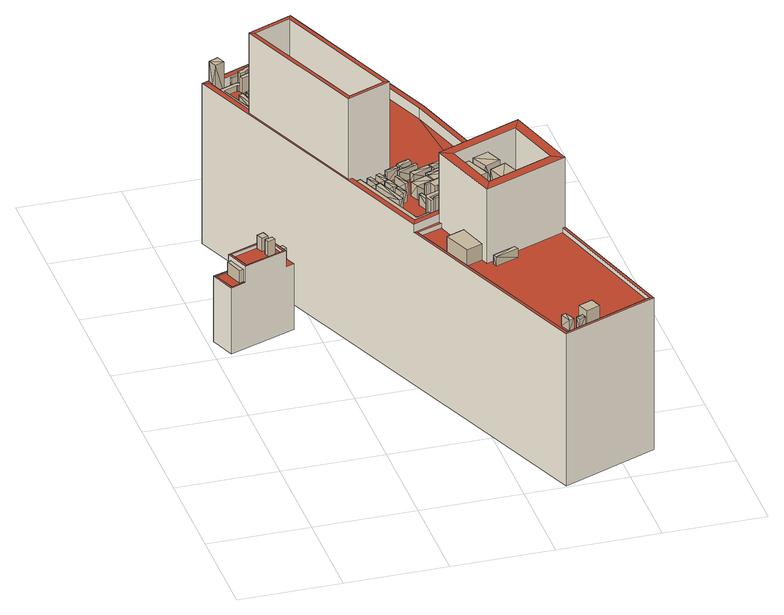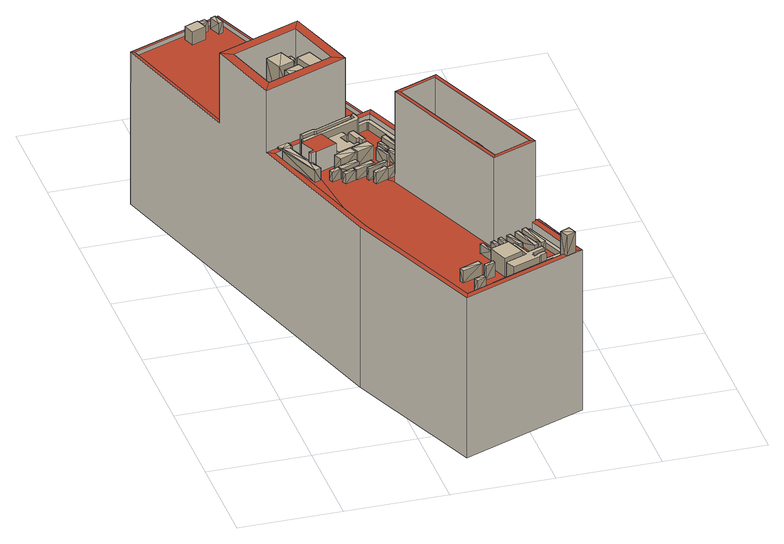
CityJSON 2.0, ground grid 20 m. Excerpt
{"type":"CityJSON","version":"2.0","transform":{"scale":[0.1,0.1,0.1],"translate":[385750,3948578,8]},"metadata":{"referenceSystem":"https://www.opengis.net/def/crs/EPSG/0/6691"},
"CityObjects":{
"building1":{"type":"Building","attributes":{"延べ面積換算係数":"1","大字・町コード":"1","町・丁目コード":"3","13+区市町村コード+大字・町コード+町・丁目コード":"13103001003","class":"3002","usage":"402","measuredHeight":15.8,"storeysAboveGround":5,"storeysBelowGround":1,"RiverFloodingRiskAttribute.description":"10","RiverFloodingRiskAttribute.rank":"1","RiverFloodingRiskAttribute.depth":0.32,"RiverFloodingRiskAttribute.adminType":"2","RiverFloodingRiskAttribute.scale":"2","BuildingDetailAttribute.buildingRoofEdgeArea":74.32,"BuildingDetailAttribute.fireproofStructureType":"1001","BuildingDetailAttribute.urbanPlanType":"21","BuildingDetailAttribute.areaClassificationType":"22","BuildingDetailAttribute.districtsAndZonesType":"10","BuildingDetailAttribute.landUseType":"212","BuildingDetailAttribute.detailedUsage":"1242","BuildingDetailAttribute.specifiedBuildingCoverageRate":80,"BuildingDetailAttribute.specifiedFloorAreaRate":500,"BuildingDetailAttribute.surveyYear":2021,"BuildingIDAttribute.prefecture":"13","BuildingIDAttribute.city":"13103"},"address":[{"country":"日本","locality":"東京都港区赤坂三丁目"}],"children":["building1-1"],"geometry":[{"type":"Solid","lod":"2","boundaries":[[[[0,1,2,3]],[[4,5,6,7]],[[8,9,10,11]],[[12,13,14,15]],[[16,17,18,19]],[[20,21,22,23]],[[24,25,26,27]],[[27,7,6,24]],[[9,20,23,10]],[[28,29,30,31]],[[21,8,11,22]],[[16,19,20,9]],[[22,15,14,23]],[[31,30,27,26]],[[19,18,21,20]],[[1,13,12,2]],[[18,17,8,21]],[[29,28,4,7]],[[10,23,14,13,1,0,6,5]],[[22,11,25,24,3,2,12,15]],[[3,24,6,0]],[[30,29,7,27]],[[17,16,9,8]],[[10,5,4,28,31,26,25,11]]]],"semantics":{"surfaces":[{"type":"GroundSurface"},{"type":"RoofSurface"},{"type":"WallSurface"}],"values":[[0,1,1,1,1,1,1,1,1,1,1,2,2,2,2,2,2,2,2,2,2,2,2,2]]}}]},
"building1-1":{"type":"BuildingInstallation","parents":["building1"],"geometry":[{"type":"MultiSurface","lod":"2","boundaries":[[[32,33,34,35]],[[36,37,38,39]],[[40,41,42,43]],[[44,45,46,47]],[[48,33,32,49]],[[34,33,48,50]],[[49,51,50,48]],[[49,32,35,51]],[[36,39,52,53]],[[54,37,36,53]],[[35,34,50,51]],[[55,54,53,52]],[[39,38,55,52]],[[55,38,37,54]],[[41,56,57,42]],[[58,45,44,59]],[[42,57,60,43]],[[45,58,61,46]],[[62,60,57,56]],[[59,63,61,58]],[[56,41,40,62]],[[59,44,47,63]],[[62,40,43,60]],[[63,47,46,61]]]}]},
"building2":{"type":"Building","attributes":{"延べ面積換算係数":"1","大字・町コード":"1","町・丁目コード":"3","13+区市町村コード+大字・町コード+町・丁目コード":"13103001003","class":"3002","usage":"401","measuredHeight":42.9,"storeysAboveGround":9,"storeysBelowGround":1,"RiverFloodingRiskAttribute.description":"10","RiverFloodingRiskAttribute.rank":"1","RiverFloodingRiskAttribute.depth":0.32,"RiverFloodingRiskAttribute.adminType":"2","RiverFloodingRiskAttribute.scale":"2","BuildingDetailAttribute.buildingRoofEdgeArea":1597.01,"BuildingDetailAttribute.fireproofStructureType":"1001","BuildingDetailAttribute.urbanPlanType":"21","BuildingDetailAttribute.areaClassificationType":"22","BuildingDetailAttribute.districtsAndZonesType":"10","BuildingDetailAttribute.landUseType":"212","BuildingDetailAttribute.detailedUsage":"1210","BuildingDetailAttribute.specifiedBuildingCoverageRate":80,"BuildingDetailAttribute.specifiedFloorAreaRate":700,"BuildingDetailAttribute.surveyYear":2021,"BuildingIDAttribute.prefecture":"13","BuildingIDAttribute.city":"13103"},"address":[{"country":"日本","locality":"東京都港区赤坂三丁目"}],"children":["building2-1","building2-2","building2-3"],"geometry":[{"type":"Solid","lod":"2","boundaries":[[[[64,65,66,67,68]],[[69,70,71,72,73,74]],[[75,76,77,78]],[[79,80,81,82,83,84,85,86]],[[87,88,89,90]],[[91,89,88,92]],[[93,94,95,96]],[[97,98,99,100,101,102]],[[103,104,105,106]],[[107,108,109,110,111,112,113,114]],[[115,116,117,118]],[[83,82,119,120,121,122,123,124]],[[125,126,124,123,127]],[[104,128,129,105]],[[128,130,131,129]],[[81,80,126,125]],[[132,131,130,133]],[[77,134,135,78]],[[135,134,136,137]],[[100,112,111,101]],[[138,91,92,139]],[[140,141,142,143,144,145,146,147]],[[90,138,139,87]],[[76,75,137,136]],[[98,97,114,113,148]],[[95,94,138,90]],[[108,77,76,109]],[[80,141,140,126]],[[91,138,94,93]],[[129,131,113,112,64,68]],[[86,143,142,79]],[[111,110,121,120]],[[109,76,136,122,121,110]],[[129,68,67,105]],[[65,100,99,66]],[[87,139,106,105,67,66,99,98]],[[125,127,107,114]],[[104,103,73,72]],[[96,95,90,89]],[[85,144,143,86]],[[113,131,132,148]],[[100,65,64,112]],[[89,91,93,96]],[[118,117,135,137]],[[102,101,119,82]],[[79,142,141,80]],[[97,102,82,81]],[[84,145,144,85]],[[122,136,134,123]],[[106,139,92,74,73,103]],[[70,69,133,130]],[[116,115,75,78]],[[115,118,137,75]],[[71,70,130,128]],[[117,116,78,135]],[[101,111,120,119]],[[88,148,132,133,69,74,92]],[[81,125,114,97]],[[72,71,128,104]],[[124,147,146,83]],[[87,98,148,88]],[[83,146,145,84]],[[127,123,134,77,108,107]],[[126,140,147,124]]]],"semantics":{"surfaces":[{"type":"GroundSurface"},{"type":"RoofSurface"},{"type":"WallSurface"}],"values":[[0,1,1,1,1,1,1,1,1,1,1,1,1,1,1,1,1,1,1,1,1,1,1,1,1,2,2,2,2,2,2,2,2,2,2,2,2,2,2,2,2,2,2,2,2,2,2,2,2,2,2,2,2,2,2,2,2,2,2,2,2,2,2,2]]}}]},
"building2-1":{"type":"BuildingInstallation","parents":["building2"],"geometry":[{"type":"MultiSurface","lod":"2","boundaries":[[[149,150,151]],[[152,149,151]],[[153,149,152]],[[154,153,152]],[[155,156,157]],[[158,155,157]],[[159,160,161]],[[162,159,161]],[[163,164,165]],[[166,163,165]],[[167,168,169]],[[170,167,169]],[[171,172,173]],[[174,171,173]],[[175,176,177]],[[178,175,177]],[[179,180,181]],[[182,179,181]],[[183,184,185]],[[186,183,185]],[[187,188,189]],[[190,187,189]],[[191,192,193]],[[194,191,193]],[[191,194,195]],[[196,191,195]],[[197,195,193]],[[193,195,194]],[[198,187,190]],[[199,198,190]],[[192,200,197]],[[193,192,197]],[[201,199,190]],[[189,201,190]],[[200,196,195]],[[197,200,195]],[[188,202,201]],[[189,188,201]],[[202,198,199]],[[201,202,199]],[[203,204,205]],[[206,203,205]],[[207,208,204]],[[203,207,204]],[[204,208,209]],[[205,204,209]],[[210,206,205]],[[209,210,205]],[[207,210,209]],[[208,207,209]],[[211,212,213]],[[214,211,213]],[[211,214,215]],[[216,211,215]],[[214,213,217]],[[215,214,217]],[[212,218,217]],[[213,212,217]],[[218,216,215]],[[217,218,215]],[[219,220,221]],[[222,219,221]],[[222,221,223]],[[224,222,223]],[[220,225,221]],[[221,225,223]],[[226,225,220]],[[219,226,220]],[[224,223,225]],[[226,224,225]],[[227,228,229]],[[230,227,229]],[[231,232,233]],[[234,231,233]],[[235,230,229]],[[236,235,229]],[[237,236,228]],[[228,236,229]],[[227,238,237]],[[228,227,237]],[[239,240,232]],[[231,239,232]],[[234,241,239]],[[231,234,239]],[[238,235,236]],[[237,238,236]],[[234,233,242]],[[241,234,242]],[[242,240,239]],[[241,242,239]],[[243,244,245]],[[246,243,245]],[[246,245,247]],[[248,246,247]],[[249,248,247]],[[250,249,247]],[[251,252,253]],[[251,254,252]],[[251,250,254]],[[249,250,251]],[[255,256,244]],[[243,255,244]],[[251,253,257]],[[258,251,257]],[[255,259,260]],[[256,255,260]],[[261,252,254]],[[262,261,254]],[[263,264,265]],[[266,263,265]],[[150,267,268]],[[151,150,268]],[[261,262,269]],[[270,261,269]],[[271,263,266]],[[272,271,266]],[[273,274,275]],[[276,273,275]],[[151,268,152]],[[152,268,154]],[[277,276,275]],[[278,277,275]],[[265,279,266]],[[266,279,272]],[[267,153,154]],[[268,267,154]],[[264,280,279]],[[265,264,279]],[[256,260,244]],[[244,260,245]],[[250,247,245]],[[281,282,260]],[[281,283,284]],[[283,285,284]],[[282,269,262]],[[262,254,250]],[[281,284,282]],[[250,245,260]],[[282,262,260]],[[250,260,262]],[[274,286,278]],[[275,274,278]],[[287,288,289]],[[290,287,289]],[[258,260,259]],[[258,281,260]],[[258,291,281]],[[257,291,258]],[[292,293,294]],[[295,292,294]],[[156,296,297]],[[157,156,297]],[[298,277,278]],[[286,298,278]],[[292,299,300]],[[293,292,300]],[[270,269,282]],[[301,270,282]],[[302,287,290]],[[303,302,290]],[[289,304,303]],[[290,289,303]],[[305,158,297]],[[297,158,157]],[[301,282,284]],[[306,301,284]],[[307,304,289]],[[288,307,289]],[[308,305,297]],[[296,308,297]],[[295,309,299]],[[292,295,299]],[[306,284,285]],[[310,306,285]],[[280,271,272]],[[279,280,272]],[[309,311,300]],[[299,309,300]],[[312,313,314]],[[315,312,314]],[[316,310,285]],[[283,316,285]],[[307,302,303]],[[304,307,303]],[[317,318,314]],[[313,317,314]],[[319,159,162]],[[320,319,162]],[[321,320,161]],[[161,320,162]],[[322,321,161]],[[160,322,161]],[[323,315,318]],[[318,315,314]],[[324,325,326]],[[327,324,326]],[[328,329,330]],[[331,328,330]],[[312,315,323]],[[332,312,323]],[[333,331,334]],[[334,331,330]],[[335,336,326]],[[325,335,326]],[[337,333,334]],[[338,337,334]],[[164,339,340]],[[165,164,340]],[[317,332,323]],[[318,317,323]],[[316,283,281]],[[291,316,281]],[[322,319,320]],[[321,322,320]],[[327,326,336]],[[341,327,336]],[[342,166,165]],[[340,342,165]],[[343,344,345]],[[346,343,345]],[[339,347,342]],[[340,339,342]],[[347,163,166]],[[342,347,166]],[[348,324,327]],[[341,348,327]],[[349,350,345]],[[344,349,345]],[[337,328,331]],[[333,337,331]],[[335,348,341]],[[336,335,341]],[[351,352,169]],[[168,351,169]],[[346,345,350]],[[353,346,350]],[[354,355,356]],[[357,354,356]],[[358,343,346]],[[353,358,346]],[[354,171,174]],[[355,354,174]],[[170,169,352]],[[359,170,352]],[[173,356,174]],[[174,356,355]],[[360,167,170]],[[359,360,170]],[[351,360,359]],[[352,351,359]],[[349,358,353]],[[350,349,353]],[[172,357,356]],[[173,172,356]],[[361,178,177]],[[362,361,177]],[[362,177,363]],[[363,177,176]],[[364,361,362]],[[363,364,362]],[[175,364,363]],[[176,175,363]],[[365,366,367]],[[368,365,367]],[[369,365,368]],[[370,369,368]],[[368,367,371]],[[370,368,371]],[[366,372,371]],[[367,366,371]],[[369,370,371]],[[372,369,371]],[[373,374,375]],[[376,373,375]],[[377,373,376]],[[378,377,376]],[[379,378,375]],[[375,378,376]],[[374,380,379]],[[375,374,379]],[[380,377,378]],[[379,380,378]],[[381,382,383]],[[384,381,383]],[[385,384,383]],[[386,385,383]],[[387,386,382]],[[382,386,383]],[[381,388,387]],[[382,381,387]],[[388,385,386]],[[387,388,386]],[[389,390,391]],[[392,389,391]],[[393,392,391]],[[394,393,391]],[[390,395,391]],[[391,395,394]],[[389,396,395]],[[390,389,395]],[[396,393,394]],[[395,396,394]],[[397,398,399]],[[400,397,399]],[[401,397,400]],[[402,401,400]],[[403,402,400]],[[399,403,400]],[[398,404,403]],[[399,398,403]],[[404,401,402]],[[403,404,402]],[[179,182,405]],[[406,179,405]],[[407,408,409]],[[410,407,409]],[[183,411,412]],[[184,183,412]],[[413,122,414]],[[415,413,414]],[[416,417,418]],[[419,416,418]],[[406,405,420]],[[421,406,420]],[[181,420,405]],[[182,181,405]],[[422,423,424]],[[425,422,424]],[[426,416,419]],[[427,426,419]],[[428,429,430]],[[431,428,430]],[[432,427,418]],[[418,427,419]],[[185,184,412]],[[433,185,412]],[[407,410,434]],[[435,407,434]],[[417,436,432]],[[418,417,432]],[[411,437,433]],[[412,411,433]],[[434,410,438]],[[438,410,409]],[[408,439,438]],[[409,408,438]],[[440,425,424]],[[441,440,424]],[[423,442,441]],[[424,423,441]],[[422,443,442]],[[423,422,442]],[[436,426,427]],[[432,436,427]],[[428,431,444]],[[445,428,444]],[[430,446,431]],[[431,446,444]],[[429,447,446]],[[430,429,446]],[[437,186,185]],[[433,437,185]],[[443,440,441]],[[442,443,441]],[[180,421,420]],[[181,180,420]],[[447,445,444]],[[446,447,444]],[[439,435,434]],[[438,439,434]],[[448,449,450]],[[451,448,450]],[[452,453,454]],[[452,450,453]],[[452,451,450]],[[455,451,452]],[[456,457,458]],[[459,456,458]],[[456,460,461]],[[457,456,461]],[[462,463,455]],[[452,462,455]],[[453,450,449]],[[464,453,449]],[[462,448,463]],[[462,449,448]],[[462,464,449]],[[465,464,462]],[[461,466,458]],[[457,461,458]],[[467,468,469]],[[470,467,469]],[[470,471,472]],[[467,470,472]],[[465,454,453]],[[464,465,453]],[[473,459,458]],[[466,473,458]],[[474,475,476]],[[477,474,476]],[[472,478,467]],[[467,478,468]],[[473,466,461]],[[460,473,461]],[[479,469,468]],[[478,479,468]],[[471,479,478]],[[472,471,478]],[[474,480,481]],[[475,474,481]],[[476,475,481]],[[482,476,481]],[[483,477,476]],[[482,483,476]],[[484,485,486]],[[487,484,486]],[[487,486,488]],[[489,487,488]],[[485,490,488]],[[486,485,488]],[[484,491,490]],[[485,484,490]],[[491,489,488]],[[490,491,488]],[[480,483,482]],[[481,480,482]],[[191,196,192]],[[192,196,200]],[[202,188,187]],[[198,202,187]],[[203,206,210]],[[207,203,210]],[[211,216,218]],[[212,211,218]],[[219,222,226]],[[226,222,224]],[[230,235,227]],[[227,235,238]],[[240,242,233]],[[232,240,233]],[[259,251,258]],[[259,249,251]],[[249,246,248]],[[255,243,259]],[[259,243,246]],[[259,246,249]],[[153,267,149]],[[149,267,150]],[[271,280,263]],[[263,280,264]],[[277,298,273]],[[276,277,273]],[[252,261,253]],[[261,257,253]],[[301,291,257]],[[310,316,306]],[[316,291,306]],[[270,301,261]],[[306,291,301]],[[261,301,257]],[[298,286,274]],[[273,298,274]],[[311,294,293]],[[300,311,293]],[[311,309,295]],[[294,311,295]],[[288,287,302]],[[307,288,302]],[[308,296,155]],[[155,296,156]],[[308,155,158]],[[305,308,158]],[[329,338,334]],[[330,329,334]],[[159,319,160]],[[160,319,322]],[[313,312,317]],[[317,312,332]],[[337,338,328]],[[328,338,329]],[[335,325,324]],[[348,335,324]],[[164,163,347]],[[339,164,347]],[[349,344,343]],[[358,349,343]],[[351,168,167]],[[360,351,167]],[[354,357,171]],[[171,357,172]],[[175,178,364]],[[364,178,361]],[[372,366,365]],[[369,372,365]],[[373,377,374]],[[374,377,380]],[[384,385,381]],[[381,385,388]],[[393,396,392]],[[392,396,389]],[[397,401,404]],[[398,397,404]],[[406,421,180]],[[179,406,180]],[[416,426,417]],[[417,426,436]],[[411,183,186]],[[437,411,186]],[[408,407,439]],[[439,407,435]],[[422,425,440]],[[443,422,440]],[[445,447,428]],[[428,447,429]],[[448,451,463]],[[463,451,455]],[[465,462,454]],[[454,462,452]],[[459,473,460]],[[456,459,460]],[[469,479,470]],[[470,479,471]],[[477,483,480]],[[474,477,480]],[[484,487,489]],[[491,484,489]]]}]},
"building2-2":{"type":"BuildingInstallation","parents":["building2"],"geometry":[{"type":"MultiSurface","lod":"2","boundaries":[[[492,493,494,495,496,497,498,499,500,501,502,503,504,505,506]],[[507,508,509,510,511,512,513,514,515,516,517,518,519,520,521,522,523,524,525,526]],[[527,528,529,530,531,532]],[[533,534,535,536,537,538,539,540,541,529,542,543,544,545,546,547,548,549,550,551,552,553,554,555,556,557,558,559,560,561,562,563,564,565]],[[566,567,568,569,570,571,572,573]],[[574,501,500,575]],[[570,569,576,577]],[[529,528,578,579]],[[571,570,577,580]],[[572,571,580,581]],[[573,572,581,582]],[[583,562,561,584]],[[584,561,560,585]],[[586,563,562,583]],[[587,564,563,586]],[[585,560,559,588]],[[589,536,535,590]],[[590,535,534,591]],[[559,558,592,588]],[[593,537,536,589]],[[558,557,594,595,592]],[[537,593,592,595,596,538]],[[557,556,597,594]],[[598,539,538,596]],[[599,540,539,598]],[[576,569,568,600]],[[601,541,540,599]],[[579,529,541]],[[602,582,581,580,577,576,600,603]],[[597,556,555,604]],[[600,568,567,603]],[[605,606,607,601,599,598,596,595,594,597,604]],[[603,567,566,602]],[[608,543,542,609]],[[578,528,527,610]],[[611,530,529]],[[529,579,611]],[[612,611,579,578,610,613]],[[551,614,609,542,529,579,541,601,607,552]],[[602,566,573,582]],[[615,544,543,608]],[[604,555,554,605]],[[610,527,532,613]],[[605,554,553,606]],[[613,532,531,612]],[[612,531,530,611]],[[616,545,544,615]],[[606,553,552,607]],[[593,589,590,591,617,618,587,586,583,584,585,588,592]],[[618,565,564,587]],[[608,609,614,619,620,621,622,623,616,615]],[[546,545,616,623]],[[534,533,617,591]],[[547,546,623,622]],[[550,619,614,551]],[[621,548,547,622]],[[620,549,548,621]],[[550,549,620,619]],[[617,533,565,618]],[[624,493,492,625]],[[494,493,624,626]],[[625,492,506,627]],[[625,627,628,629,630,631,574,575,632,633,634,635,636,626,624]],[[637,522,521,638]],[[638,521,520,639]],[[520,519,640,639]],[[641,523,522,637]],[[636,495,494,626]],[[635,496,495,636]],[[640,519,518,642]],[[643,525,524,644]],[[627,506,505,628]],[[634,497,496,635]],[[644,524,523,641]],[[629,504,503,630]],[[628,505,504,629]],[[630,503,502,631]],[[633,498,497,634]],[[645,526,525,643]],[[631,502,501,574]],[[646,647,648,649,650,651,652,645,643,644,641,637,638,639,640,642,653,654,655,656]],[[575,500,499,632]],[[632,499,498,633]],[[652,507,526,645]],[[647,512,511,648]],[[646,513,512,647]],[[508,507,652,651]],[[648,511,510,649]],[[650,509,508,651]],[[642,518,517,653]],[[656,514,513,646]],[[649,510,509,650]],[[655,515,514,656]],[[654,516,515,655]],[[653,517,516,654]]]}]},
"building2-3":{"type":"BuildingInstallation","parents":["building2"],"geometry":[{"type":"MultiSurface","lod":"2","boundaries":[[[657,658,659,660]],[[661,662,663,664,665]],[[666,667,668,669,670]],[[671,672,673,674]],[[675,659,658,676]],[[677,660,659,675]],[[675,676,678,677]],[[678,657,660,677]],[[662,661,679,680]],[[681,663,662,680]],[[682,681,680,679,683]],[[679,661,665,683]],[[664,663,681,682]],[[664,682,683,665]],[[684,669,668,685]],[[670,669,684,686]],[[684,685,687,688,686]],[[668,667,687,685]],[[666,670,686,688]],[[667,666,688,687]],[[671,674,689,690]],[[690,691,672,671]],[[689,692,691,690]],[[674,673,692,689]],[[673,672,691,692]],[[676,658,657,678]]]}]}
},
"vertices":[
[9,652,5],[141,700,5],[160,651,5],[28,602,5],[41,660,144],[40,663,144],[9,652,144],[14,650,144],[61,619,178],[45,661,178],[40,663,178],[58,614,178],[160,651,144],[141,700,144],[125,694,144],[143,645,144],[45,661,171],[61,619,171],[138,647,171],[123,689,171],[123,689,178],[138,647,178],[143,645,178],[125,694,178],[28,602,144],[58,614,144],[57,617,144],[30,607,144],[41,660,143],[14,650,143],[30,607,143],[57,617,143],
[56,620,143],[47,617,143],[35,652,143],[43,655,143],[110,647,171],[107,656,171],[122,661,171],[125,652,171],[148,682,144],[152,671,144],[136,665,144],[132,676,144],[117,671,171],[104,666,171],[99,679,171],[112,684,171],[47,617,169],[56,620,169],[35,652,169],[43,655,169],[125,652,202],[110,647,202],[107,656,202],[122,661,202],[152,671,167],[136,665,167],[104,666,199],[117,671,199],[132,676,167],[99,679,199],[148,682,167],[112,684,199],
[87,988,0],[334,1086,0],[449,800,0],[667,79,0],[481,5,0],[372,432,313],[323,414,313],[484,12,313],[660,82,313],[577,355,313],[416,291,313],[150,863,509],[140,868,509],[247,599,509],[252,609,509],[465,556,317],[478,525,317],[524,512,317],[438,796,317],[462,565,317],[463,562,317],[473,566,317],[475,561,317],[538,505,470],[370,438,470],[394,427,470],[526,479,470],[428,317,470],[416,291,470],[428,317,360],[559,369,360],[526,479,360],[394,427,360],[524,512,339],[538,505,339],[449,800,339],[334,1086,339],[328,1071,339],[438,796,339],[577,355,322],[660,82,322],[667,79,322],[583,357,322],[255,602,339],[247,599,339],[140,868,339],[147,870,339],[103,982,339],[87,988,339],[316,417,339],[322,432,339],[150,863,396],[252,609,396],[325,638,396],[224,893,396],[328,1071,317],[103,982,317],[147,870,317],[228,903,317],[335,634,317],[419,547,317],[322,432,317],[436,507,317],[255,602,317],[484,12,322],[481,5,322],[323,414,322],[316,417,322],[370,438,322],[372,432,322],[335,634,509],[325,638,509],[228,903,509],[224,893,509],[559,369,470],[583,357,470],[436,507,362],[478,525,362],[465,556,362],[475,561,362],[473,566,362],[463,562,362],[462,565,362],[419,547,362],[370,438,339],
[320,548,317],[329,525,317],[329,525,338],[320,548,338],[327,551,317],[327,551,338],[309,575,317],[318,552,317],[318,552,338],[309,575,338],[290,570,317],[298,573,317],[298,573,338],[290,570,338],[426,595,317],[429,587,317],[429,587,338],[426,595,338],[401,607,317],[404,598,317],[404,598,338],[401,607,338],[346,613,317],[343,620,317],[343,620,338],[346,613,338],[372,623,317],[372,623,341],[348,613,341],[348,613,317],[170,885,317],[149,938,317],[149,938,337],[170,885,337],[196,895,317],[196,895,337],[182,929,337],[182,929,317],[493,26,313],[502,30,313],[502,30,336],[493,26,336],[513,28,313],[525,33,313],[525,33,334],[513,28,334],[509,37,334],[509,37,313],[522,42,334],[484,48,313],[484,48,336],[522,42,313],[493,52,336],[493,52,313],[430,278,313],[430,278,332],[427,286,332],[427,286,313],[476,296,313],[476,296,332],[472,304,332],[472,304,313],[444,343,360],[456,347,360],[456,347,431],[444,343,431],[439,355,431],[439,355,360],[451,360,431],[451,360,360],[497,366,360],[497,366,449],[466,354,449],[466,354,360],[452,388,449],[452,388,360],[483,401,449],[483,401,360],[477,414,360],[477,414,449],[447,402,449],[447,402,360],[497,415,367],[497,415,360],[510,420,360],[510,420,367],[433,435,360],[433,435,449],[464,447,449],[464,447,360],[481,458,367],[481,458,360],[494,463,367],[494,463,360],[516,496,339],[516,496,342],[493,487,342],[493,487,339],[489,497,342],[489,497,339],[491,497,339],[491,497,342],[491,499,339],[489,505,317],[491,499,317],[489,505,342],[512,506,339],[512,506,342],[508,506,317],[508,506,339],[509,505,339],[509,505,342],[494,507,317],[494,507,342],[315,506,317],[323,510,317],[323,510,338],[315,506,338],[336,528,317],[336,528,338],[473,559,342],[473,559,317],[290,568,317],[290,568,338],[389,543,317],[389,543,346],[356,530,346],[356,530,317],[349,547,317],[349,547,346],[299,571,338],[299,571,317],[473,594,342],[476,561,342],[461,589,342],[474,567,342],[470,566,342],[382,560,346],[339,548,317],[346,551,317],[346,551,343],[339,548,343],[473,594,317],[426,558,346],[392,544,346],[392,544,317],[426,558,317],[326,555,317],[326,555,338],[382,560,317],[419,575,346],[385,561,346],[476,561,317],[328,578,317],[328,578,343],[334,580,343],[317,578,338],[474,567,317],[334,580,317],[317,578,317],[419,575,317],[470,566,317],[385,561,317],[387,581,317],[391,571,317],[391,571,338],[387,581,338],[461,589,317],[427,586,317],[427,586,338],[280,593,317],[280,593,338],[288,597,338],[288,597,317],[423,596,338],[361,592,317],[365,582,317],[365,582,338],[361,592,338],[299,601,317],[308,577,317],[308,577,338],[299,601,338],[423,596,317],[307,604,338],[316,580,338],[402,598,317],[402,598,338],[307,604,317],[316,580,317],[446,594,317],[446,594,338],[398,607,338],[443,602,338],[339,599,317],[342,593,317],[342,593,341],[339,599,341],[443,602,317],[398,607,317],[380,609,317],[380,609,341],[425,607,317],[425,607,338],[378,615,341],[322,603,317],[322,603,338],[319,610,338],[319,610,317],[378,615,317],[421,615,338],[421,615,317],[344,621,317],[344,621,341],[369,631,341],[369,631,317],[261,653,396],[291,664,396],[291,664,442],[261,653,442],[255,669,396],[255,669,442],[284,681,442],[284,681,396],[262,698,396],[269,701,396],[269,701,428],[262,698,428],[254,715,396],[254,715,428],[262,719,428],[262,719,396],[254,762,396],[254,762,449],[216,747,449],[216,747,396],[208,766,396],[208,766,449],[246,782,449],[246,782,396],[244,788,396],[244,788,445],[206,772,445],[206,772,396],[198,791,396],[198,791,445],[236,806,445],[236,806,396],[191,829,396],[220,841,396],[220,841,445],[191,829,445],[184,846,396],[184,846,445],[213,858,445],[213,858,396],[162,881,337],[162,881,317],[178,888,317],[185,891,317],[185,891,337],[178,888,337],[203,898,317],[203,898,337],[230,896,317],[228,903,346],[230,896,346],[214,900,317],[221,903,317],[221,903,337],[214,900,337],[141,935,337],[141,935,317],[237,911,317],[237,911,337],[229,908,337],[229,908,317],[205,922,317],[205,922,337],[251,910,317],[257,912,317],[257,912,337],[251,910,337],[213,925,337],[190,932,337],[156,942,337],[156,942,317],[213,925,317],[190,932,317],[164,945,337],[164,945,317],[220,930,317],[220,930,337],[228,933,337],[228,933,317],[239,941,337],[239,941,317],[245,943,337],[245,943,317],[127,982,317],[127,982,382],[108,974,382],[108,974,317],[105,983,339],[101,991,382],[101,991,339],[105,983,317],[280,976,317],[280,976,343],[276,986,343],[276,986,317],[319,992,317],[319,992,343],[123,990,339],[123,990,317],[120,999,382],[120,999,339],[315,1001,343],[256,989,347],[254,996,347],[254,996,317],[256,989,317],[275,996,317],[275,996,347],[315,1001,317],[144,994,317],[144,994,337],[143,998,337],[143,998,317],[272,1003,347],[272,1003,317],[272,1045,317],[272,1045,337],[270,1048,337],[270,1048,317],[303,1029,317],[303,1029,341],[284,1021,341],[284,1021,317],[281,1030,341],[281,1030,317],[300,1038,341],[300,1038,317],
[160,878,317],[152,875,317],[115,967,317],[115,970,317],[116,973,317],[118,975,317],[151,988,317],[154,988,317],[156,987,317],[157,986,317],[159,981,317],[153,978,317],[151,979,317],[149,979,317],[123,969,317],[179,991,317],[182,992,317],[180,998,317],[175,995,317],[170,991,317],[159,987,317],[157,994,317],[168,998,317],[171,1002,317],[227,1024,317],[235,1004,317],[192,987,317],[204,954,317],[211,957,317],[214,949,317],[202,945,317],[188,981,317],[158,969,317],[155,977,317],[180,987,317],[369,506,317],[378,483,317],[367,479,317],[354,512,317],[360,514,317],[364,504,317],[270,601,317],[330,450,317],[331,449,317],[333,449,317],[357,459,317],[356,463,317],[355,469,317],[355,472,317],[358,475,317],[390,488,317],[386,499,317],[399,504,317],[392,523,317],[387,521,317],[382,533,317],[373,529,317],[371,534,317],[415,551,317],[433,505,317],[472,520,317],[475,513,317],[448,502,317],[447,504,317],[361,467,317],[365,456,317],[359,454,317],[360,451,317],[333,440,317],[329,440,317],[327,440,317],[325,441,317],[323,443,317],[261,598,317],[472,496,317],[446,486,317],[440,487,317],[369,458,317],[367,464,317],[440,493,317],[445,492,317],[469,502,317],[157,986,329],[156,987,329],[369,458,360],[367,464,360],[378,483,340],[367,479,340],[440,493,360],[445,492,360],[469,502,360],[327,440,333],[329,440,333],[333,440,333],[325,441,333],[323,443,333],[360,451,333],[333,449,333],[331,449,333],[330,450,333],[359,454,333],[357,459,333],[365,456,360],[359,454,360],[356,463,360],[361,467,360],[355,469,360],[355,472,360],[440,487,360],[358,475,360],[472,496,360],[446,486,360],[447,504,360],[448,502,360],[475,513,360],[472,520,360],[386,499,346],[390,488,346],[369,506,340],[354,512,340],[360,514,340],[364,504,340],[433,505,346],[399,504,346],[392,523,346],[270,601,333],[261,598,333],[415,551,346],[371,534,346],[373,529,346],[382,533,346],[387,521,346],[152,875,329],[160,878,329],[115,967,329],[123,969,329],[149,979,329],[151,979,329],[153,978,329],[159,981,329],[154,988,329],[151,988,329],[118,975,329],[116,973,329],[115,970,329],[202,945,349],[214,949,349],[211,957,349],[204,954,349],[188,981,349],[192,987,349],[155,977,349],[158,969,349],[180,987,349],[157,994,349],[159,987,349],[170,991,349],[175,995,349],[180,998,349],[182,992,349],[179,991,349],[235,1004,349],[227,1024,349],[171,1002,349],[168,998,349],
[549,74,313],[557,52,313],[530,41,313],[521,63,313],[411,306,313],[379,293,313],[358,348,313],[394,362,313],[398,350,313],[397,417,360],[423,427,360],[443,379,360],[416,368,360],[400,408,360],[215,949,317],[200,988,317],[237,1003,317],[252,963,317],[530,41,341],[557,52,341],[521,63,341],[549,74,341],[411,306,347],[379,293,347],[358,348,347],[394,362,347],[398,349,347],[416,368,449],[443,379,449],[400,408,449],[423,427,449],[397,417,449],[252,963,357],[215,949,357],[200,988,357],[237,1003,357]
]}
